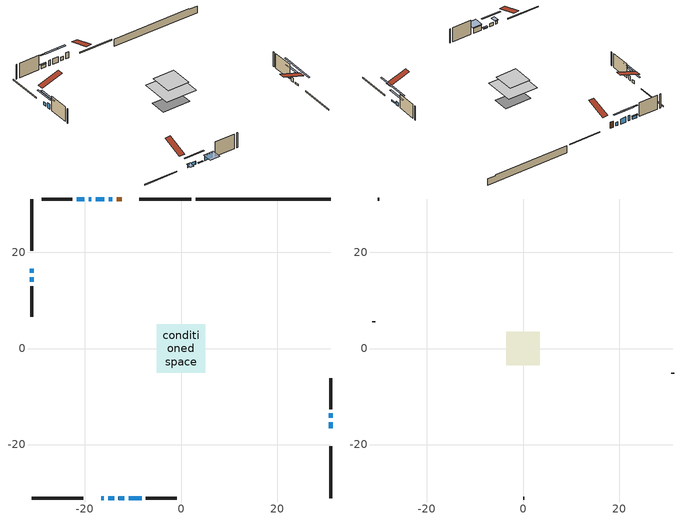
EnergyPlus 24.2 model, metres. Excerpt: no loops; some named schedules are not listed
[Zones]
conditioned space
 floor outside (Floor1 construction): -0.71,-0.71 -0.71,0.71 0.71,0.71 0.71,-0.71 z0.61
 floor adiabatic (AdiabaticFloorConstruction): -5.02,-5.02 -5.02,5.02 5.02,5.02 5.02,-5.02 z3.05
 floor foundation (Slab1 construction): -4.44,-2.57 -4.44,2.57 4.44,2.57 4.44,-2.57 z-1.83
 wall outside (RimJoist1 construction): 2.15,31.12 -8.66,31.12 / -31.12,-31.12 -20.31,-31.12 / -31.12,31.12 -31.12,20.31 / 31.12,-31.12 31.12,-20.31 z0.61:0.91
 wall outside (AdiabaticWallConstruction 1): -12.32,31.12 -13.41,31.12 z0.61:2.64
 wall outside (AdiabaticWallConstruction): -16.65,-31.12 -16.09,-31.12 / -31.12,16.65 -31.12,15.78 z0.61:1.53; -15.16,-31.12 -13.94,-31.12 / -20.15,31.12 -21.68,31.12 z0.61:1.63; -13.01,-31.12 -11.79,-31.12 z0.61:0.71; 31.12,-16.65 31.12,-15.37 z0.61:1.12; -14.33,31.12 -15.08,31.12 / 31.12,-14.45 31.12,-13.53 z0.61:1.83; -16.01,31.12 -17.78,31.12 / -18.71,31.12 -19.22,31.12 z0.61:2.39; -10.86,-31.12 -8.22,-31.12 / -31.12,14.86 -31.12,13.94 z0.61:2.24
 wall outside (Wall1 construction): -22.6,31.12 -29.02,31.12 / -7.29,-31.12 -0.88,-31.12 / -31.12,13.01 -31.12,6.6 / 31.12,-12.6 31.12,-6.19 z0.61:5.49
 wall foundation (FoundationWall1 construction): 3.08,31.12,-1.83 3.08,31.12,0.61 28.32,31.12,0.61 28.32,31.12,0.38 31.12,31.12,0.38 31.12,31.12,-1.83
 window (WindowConstruction 9): -16.65,-31.12 -16.09,-31.12 z0.61:1.52
 window (WindowConstruction 7): -15.16,-31.12 -13.94,-31.12 z0.61:1.62
 window (WindowConstruction 8): -13.01,-31.12 -11.79,-31.12 z0.61:0.71
 window (WindowConstruction 11): 31.12,-16.65 31.12,-15.38 z0.61:1.12
 window (WindowConstruction 10): -14.33,31.12 -15.08,31.12 z0.61:1.83
 window (WindowConstruction): -16.01,31.12 -17.78,31.12 z0.61:2.39
 window (WindowConstruction 1): -18.71,31.12 -19.22,31.12 z0.61:2.39
 window (WindowConstruction 2): -10.86,-31.12 -8.22,-31.12 z0.61:2.23
 window (WindowConstruction 3): -31.12,16.65 -31.12,15.78 z0.61:1.52
 window (WindowConstruction 4): -31.12,14.85 -31.12,13.94 z0.61:2.23
 window (WindowConstruction 5): 31.12,-14.45 31.12,-13.53 z0.61:1.83
 window (WindowConstruction 6): -20.15,31.12 -21.67,31.12 z0.61:1.62
 door (Door): -12.32,31.12 -13.41,31.12 z0.61:2.64
 ceiling adiabatic (AdiabaticFloorConstruction): 5.02,-5.02 5.02,5.02 -5.02,5.02 -5.02,-5.02 z3.05
attic - vented
 floor to conditioned space (Floor2 construction Reversed): -3.51,-3.51 -3.51,3.51 3.51,3.51 3.51,-3.51 z5.49
 wall outside (Wall3 construction): -29.95,31.12 -30.2,31.12 / 0.05,-31.12 0.3,-31.12 / -31.12,5.67 -31.12,5.42 / 31.12,-5.26 31.12,-5.01 z0.61:5.49
 roof outside (Roof1 construction): -11.4,31.12,5.49 -11.4,24.28,7.77 -9.59,24.28,7.77 -9.59,31.12,5.49; -17.57,-31.12,5.49 -17.57,-24.28,7.77 -19.38,-24.28,7.77 -19.38,-31.12,5.49; -31.12,17.57,5.49 -24.28,17.57,7.77 -24.28,19.38,7.77 -31.12,19.38,5.49; 31.12,-17.57,5.49 24.28,-17.57,7.77 24.28,-19.38,7.77 31.12,-19.38,5.49
shading: -15.79,-31.12 -16.94,-31.12 -16.94,-32.95 -15.79,-32.95 z1.82; -11.3,-31.12 -17.8,-31.12 -17.8,-31.54 -11.3,-31.54 z4.26; -11.59,-31.12 -13.21,-31.12 -13.21,-31.54 -11.59,-31.54 z0.91; 31.12,-10.29 31.12,-21.73 31.54,-21.73 31.54,-10.29 z6.2; -20.42,31.12 -13.37,31.12 -13.37,31.54 -20.42,31.54 z5.03; -21.86,31.12 -16.07,31.12 -16.07,31.54 -21.86,31.54 z5.03; -7.92,-31.12 -11.16,-31.12 -11.16,-34.18 -7.92,-34.18 z2.53; -31.12,13.14 -31.12,19.29 -31.54,19.29 -31.54,13.14 z4.16; -31.12,11.3 -31.12,17.49 -31.54,17.49 -31.54,11.3 z4.87; 31.12,-10.89 31.12,-17.09 31.54,-17.09 31.54,-10.89 z4.47; -21.88,31.12 -19.95,31.12 -19.95,31.54 -21.88,31.54 z1.83
[Building]
Building 1: Terrain=Suburbs
[Site:Location]
Edmonton Intl AP_AB: Latitude {deg}=53.31; Longitude {deg}=-113.58; Time Zone {hr}=-7; Elevation {m}=723; Keep Site Location Information=Yes
[Site:GroundTemperature:Shallow]
-1.56185, -3.61833, -3.78302, -2.80711, 1.11059, 5.01004, 8.39065, 10.5322, 10.7141, 8.97234, 5.67794, 1.89811
[Site:WaterMainsTemperature]
Calculation Method=Schedule; Temperature Schedule=mains temperature schedule
[Material] Roughness=Rough; Thermal Absorptance=0.9
Name | Thickness {m} | Conductivity {W/m-K} | Density {kg/m3} | Specific Heat {J/kg-K} | Solar Absorptance | Visible Absorptance
asphalt or fiberglass shingles | 0.00635 | 0.162714 | 1121.4 | 1465.45 | 0.4 | 0.4
ceiling loosefill ins | 0.169333 | 0.0480833 | 16.02 | 1046.75 | 0.7 | 0.7
ceiling stud and cavity | 0.1397 | 0.515167 | 65.682 | 1177.47 | 0.7 | 0.7
concrete 4.0 in. | 0.1016 | 1.803125 | 2242.8 | 837.4 | 0.7 | 0.7
concrete 8.0 in. | 0.2032 | 1.803125 | 2242.8 | 837.4 | 0.7 | 0.7
door material | 0.04445 | 0.053851 | 512.64 | 1214.23 | 0.7 | 0.7
exterior vertical ins | 0.0271909 | 0.029427 | 32.04 | 1214.23 | 0.7 | 0.7
floor covering | 0.0127 | 0.0433444 | 54.468 | 1339.84 | 0.6 | 0.6
floor rigid ins; rim joist rigid ins; wall rigid ins | 0.051816 | 0.029427 | 32.04 | 1214.23 | 0.7 | 0.7
floor rigid ins 1; wall rigid ins 1 | 0.512978 | 0.029427 | 32.04 | 1214.23 | 0.7 | 0.7
floor stud and cavity | 0.1397 | 0.0915929 | 92.3553 | 1139.71 | 0.7 | 0.7
floor stud and cavity 1 | 0.1397 | 1.75129 | 37.0049 | 1207.88 | 0.7 | 0.7
furniture material conditioned space 1 | 0.1524 | 0.115458 | 640.8 | 1214.23 | 0.6 | 0.6
gypsum board | 0.0127 | 0.160291 | 801 | 837.4 | 0.6 | 0.6
gypsum board 1 | 0.0127 | 0.160291 | 801 | 837.4 | 0.7 | 0.7
osb sheathing 0.5 in. | 0.0127 | 0.115458 | 512.64 | 1214.23 | 0.7 | 0.7
osb sheathing 0.75 in. | 0.01905 | 0.115458 | 512.64 | 1214.23 | 0.7 | 0.7
osb sheathing 2.0 in. | 0.0508 | 0.115458 | 512.64 | 1214.23 | 0.7 | 0.7
rim joist stud and cavity | 0.0508 | 0.0414166 | 125.044 | 1163.47 | 0.6 | 0.6
wall stud and cavity | 0.1397 | 0.22224 | 139.0536 | 1170.24 | 0.7 | 0.7
wall stud and cavity 1 | 0.0889 | 6.1454 | 50.32683 | 1063.81 | 0.6 | 0.6
wall stud and cavity 2 | 0.0889 | 0.380278 | 52.3479 | 1209.89 | 0.7 | 0.7
wall stud and cavity 3 | 0.0889 | 0.391764 | 83.0341 | 1211.67 | 0.7 | 0.7
wood siding | 0.0254 | 0.102417 | 544.68 | 1172.36 | 0.4 | 0.4
wood siding 1 | 0.00254 | 0.102417 | 544.68 | 1172.36 | 0.4 | 0.4
wood siding 2; wood siding 3; wood siding 4 | 0.0254 | 0.102417 | 544.68 | 1172.36 | 0.7 | 0.7
[WindowMaterial:SimpleGlazingSystem]
Name | U-Factor {W/m2-K} | Solar Heat Gain Coefficient
WindowMaterial | 1.93733 | 0.46
WindowMaterial 1 | 2.19228 | 0.41
WindowMaterial 10 | 3.310274 | 0.62
WindowMaterial 11 | 5.06534 | 0.5
WindowMaterial 2 | 1.91405 | 0.46
WindowMaterial 3 | 3.02751 | 0.5
WindowMaterial 4 | 2.04181 | 0.44
WindowMaterial 5 | 2.07474 | 0.43
WindowMaterial 6 | 2.97357 | 0.57
WindowMaterial 7 | 2.992306 | 0.55
WindowMaterial 8 | 2.90032 | 0.04
WindowMaterial 9 | 3.30687 | 0.6
[Construction]
AdiabaticFloorConstruction: floor stud and cavity 1, floor rigid ins 1, osb sheathing 0.75 in., floor covering
AdiabaticWallConstruction: wood siding 3, wall rigid ins 1, wall stud and cavity 2, gypsum board
AdiabaticWallConstruction 1: wood siding 4, wall rigid ins 1, wall stud and cavity 2, gypsum board
Door: door material
Floor1 construction: floor stud and cavity, floor rigid ins, osb sheathing 0.75 in., floor covering
Floor2 construction Reversed: gypsum board, ceiling stud and cavity, ceiling loosefill ins
FoundationWall1 construction: concrete 8.0 in., gypsum board 1
furniture construction conditioned space 1: furniture material conditioned space 1
PartitionWallConstruction: gypsum board, wall stud and cavity 3, gypsum board
RimJoist1 construction: wood siding 2, rim joist rigid ins, osb sheathing 2.0 in., rim joist stud and cavity
Roof1 construction: asphalt or fiberglass shingles
Slab1 construction: concrete 4.0 in.
Wall1 construction: wood siding, wall rigid ins, osb sheathing 0.5 in., wall stud and cavity, gypsum board
Wall3 construction: wood siding 1, wall stud and cavity 1
WindowConstruction: WindowMaterial
WindowConstruction 1: WindowMaterial 1
WindowConstruction 10: WindowMaterial 10
WindowConstruction 11: WindowMaterial 11
WindowConstruction 2: WindowMaterial 2
WindowConstruction 3: WindowMaterial 3
WindowConstruction 4: WindowMaterial 4
WindowConstruction 5: WindowMaterial 5
WindowConstruction 6: WindowMaterial 6
WindowConstruction 7: WindowMaterial 7
WindowConstruction 8: WindowMaterial 8
WindowConstruction 9: WindowMaterial 9
[Zone] Multiplier=1; Part of Total Floor Area=Yes
Name | Volume {m3}
attic - vented | 18.2495
conditioned space | 379
[Space]
Name | Zone | Volume {m3}
attic - vented 1 | attic - vented | 18.2495
conditioned space 1 | conditioned space | 379
[ZoneInfiltration:EffectiveLeakageArea]
infil attic - vented 1: Zone or Space=attic - vented 1; Schedule=Always On Discrete; Effective Air Leakage Area {cm2}=1715.13; Stack Coefficient=0.000497661; Wind Coefficient=1.50726e-05
[ZoneMixing]
whole house fan mix: Zone or Space=attic - vented; Schedule=Always On Continuous; Design Flow Rate Calculation Method=Flow/Zone; Design Flow Rate {m3/s}=0; Source Zone or Space=conditioned space
[SurfaceProperty:ExposedFoundationPerimeter]
Slab1: Exposed Perimeter Calculation Method=TotalExposedPerimeter; Total Exposed Perimeter {m}=28.041
[InternalMass] Zone or ZoneList=conditioned space; Space or SpaceList=conditioned space 1
Name | Construction | Surface Area {m2}
furniture mass conditioned space 1 | furniture construction conditioned space 1 | 59.3682
partition wall mass | PartitionWallConstruction | 148.421
[Lights]
interior lighting: Zone or ZoneList or Space or SpaceList=conditioned space 1; Schedule=interior lighting schedule; Design Level Calculation Method=LightingLevel; Lighting Level {W}=343.2; Return Air Fraction=0; Fraction Radiant=0.6; Fraction Visible=0.2; Fraction Replaceable=1
[People]
occupants: Zone or ZoneList or Space or SpaceList=conditioned space 1; Number of People Schedule=occupants schedule; Number of People Calculation Method=People; Number of People=3; Fraction Radiant=0.314171; Sensible Heat Fraction=0.56303; Activity Level Schedule=occupants activity schedule; Carbon Dioxide Generation Rate {m3/s-W}=0; Enable ASHRAE 55 Comfort Warnings=No; Mean Radiant Temperature Calculation Type=EnclosureAveraged
[ElectricEquipment] Zone or ZoneList or Space or SpaceList=conditioned space 1; Design Level Calculation Method=EquipmentLevel
Name | Schedule | Design Level {W} | Fraction Latent | Fraction Radiant | Fraction Lost
clothes dryer | clothes dryer schedule | 140.772 | 0.015 | 0.081 | 0.85
clothes washer | clothes washer schedule | 32.1985 | 0.03 | 0.162 | 0.7
cooking range | cooking range schedule | 215.147 | 0.08 | 0.432 | 0.2
dishwasher | dishwasher schedule | 66.8632 | 0.3 | 0.18 | 0.4
fridge | fridge schedule | 72.9452 | 0 | 0.6 | 0
mech vent bath fan 0 | mech vent bath fan 0 schedule | 50.2 | 0 | 0 | 1
mech vent bath fan 1 | mech vent bath fan 1 schedule | 50.2 | 0 | 0 | 1
mech vent house fan | mech vent house fan schedule | 0 | 0 | 0 | 1
mech vent house fan cfis | mech vent house fan cfis schedule | 0 | 0 | 0 | 0
mech vent range fan 0 | mech vent range fan 0 schedule | 57 | 0 | 0 | 1
misc plug loads | misc plug loads schedule | 494.7 | 0.045 | 0.513 | 0.1
whole house fan | Always On Discrete | 0 | 0 | 0 | 1
[OtherEquipment] Zone or ZoneList or Space or SpaceList=conditioned space 1; Design Level Calculation Method=EquipmentLevel
Name | Fuel Type | Schedule | Design Level {W} | Fraction Latent | Fraction Radiant | Fraction Lost
clothes dryer 1 | Electricity | clothes dryer schedule | 0 | 0.015 | 0.081 | 0.85
cooking range 1 | Electricity | cooking range schedule | 0 | 0.08 | 0.432 | 0.2
general water use latent | None | general water use schedule | 62.594 | 1 | 0 | 0
general water use sensible | None | general water use schedule | -61.6891 | 0 | 0.6 | 0
mech vent house fan latent load | None | Always On Discrete | 0 | 1 | 0 | 0
mech vent house fan sensible load | None | Always On Discrete | 0 | 0 | 0 | 0
water heater energy adjustment1 | NaturalGas | Always On Discrete | 0.01 | 0 | 0 | 1
[ZoneInfiltration:DesignFlowRate] Zone or ZoneList or Space or SpaceList=conditioned space 1; Schedule=Always On Discrete; Design Flow Rate Calculation Method=Flow/Zone; Design Flow Rate {m3/s}=0
infil flow; natural vent flow; whole house fan flow
[AvailabilityManager:Scheduled]
furnace airloop Availability Manager: Schedule=Always On Discrete
[Foundation:Kiva]
Foundation Kiva 1: Initial Indoor Air Temperature {C}=18; Wall Height Above Grade {m}=0.609996; Wall Depth Below Slab {m}=0.2032; Custom Block Material Name 1=exterior vertical ins; Custom Block Depth 1 {m}=2.43998; Custom Block X Position 1 {m}=0.2159; Custom Block Z Position 1 {m}=0
[Foundation:Kiva:Settings]
Soil Conductivity {W/m-K}=0.849921; Soil Density {kg/m3}=1842.3; Soil Specific Heat {J/kg-K}=418.7; Ground Solar Absorptivity=0.9; Ground Thermal Absorptivity=0.9; Ground Surface Roughness {m}=0.03; Far-Field Width {m}=40; Deep-Ground Boundary Condition=ZeroFlux; Deep-Ground Depth {m}=40; Minimum Cell Dimension {m}=0.2; Maximum Cell Growth Coefficient=3; Simulation Timestep=Timestep
[Exterior:Lights]
exterior lighting: Schedule=exterior lighting schedule; Design Level {W}=75.6
[EnergyManagementSystem:GlobalVariable]
furnace_airloop_Fan_RTF
infil_program_Qfan
infil_program_Qinf
natural_vent_program_Qnv
natural_vent_program_Qwhf
[EnergyManagementSystem:Sensor]
Name | Output:Variable or Output:Meter Index Key | Output:Variable or Output:Meter
airflow_gain | infil flow | Infiltration Sensible Heat Gain Energy
airflow_gain_1 | natural vent flow | Infiltration Sensible Heat Gain Energy
airflow_gain_2 | whole house fan flow | Infiltration Sensible Heat Gain Energy
airflow_loss | infil flow | Infiltration Sensible Heat Loss Energy
airflow_loss_1 | natural vent flow | Infiltration Sensible Heat Loss Energy
airflow_loss_2 | whole house fan flow | Infiltration Sensible Heat Loss Energy
clg_load_cond |  | Cooling:EnergyTransfer:Zone:CONDITIONED SPACE
clg_sp_s; clg_sp_s_1 | cooling setpoint | Schedule Value
clothes_dryer_exhaust_0_sch_s | clothes dryer exhaust 0 schedule | Schedule Value
cool_season | cooling season schedule | Schedule Value
htg_load_cond |  | Heating:EnergyTransfer:Zone:CONDITIONED SPACE
htg_sp_s; htg_sp_s_1 | heating setpoint | Schedule Value
ig_ee_conv | clothes dryer | Electric Equipment Convective Heating Energy
ig_ee_conv_2 | cooking range | Electric Equipment Convective Heating Energy
ig_ee_conv_4 | fridge | Electric Equipment Convective Heating Energy
ig_ee_conv_5 | misc plug loads | Electric Equipment Convective Heating Energy
ig_ee_conv_6 | whole house fan | Electric Equipment Convective Heating Energy
ig_ee_rad | clothes dryer | Electric Equipment Radiant Heating Energy
ig_ee_rad_2 | cooking range | Electric Equipment Radiant Heating Energy
ig_ee_rad_4 | fridge | Electric Equipment Radiant Heating Energy
ig_ee_rad_5 | misc plug loads | Electric Equipment Radiant Heating Energy
ig_ee_rad_6 | whole house fan | Electric Equipment Radiant Heating Energy
ig_lgt_conv | interior lighting | Lights Convective Heating Energy
ig_lgt_rad | interior lighting | Lights Radiant Heating Energy
ig_lgt_vis | interior lighting | Lights Visible Radiation Heating Energy
ig_oe_conv | clothes dryer 1 | Other Equipment Convective Heating Energy
ig_oe_conv_1 | cooking range 1 | Other Equipment Convective Heating Energy
ig_oe_conv_2 | general water use latent | Other Equipment Convective Heating Energy
ig_oe_conv_3 | general water use sensible | Other Equipment Convective Heating Energy
ig_oe_conv_4 | water heater energy adjustment1 | Other Equipment Convective Heating Energy
ig_oe_rad | clothes dryer 1 | Other Equipment Radiant Heating Energy
ig_oe_rad_1 | cooking range 1 | Other Equipment Radiant Heating Energy
ig_oe_rad_2 | general water use latent | Other Equipment Radiant Heating Energy
ig_oe_rad_3 | general water use sensible | Other Equipment Radiant Heating Energy
ig_oe_rad_4 | water heater energy adjustment1 | Other Equipment Radiant Heating Energy
ig_ppl_conv | occupants | People Convective Heating Energy
ig_ppl_rad | occupants | People Radiant Heating Energy
im_conv | furniture mass conditioned space 1 | Surface Inside Face Convection Heat Gain Energy
im_conv_1 | partition wall mass | Surface Inside Face Convection Heat Gain Energy
im_ig | furniture mass conditioned space 1 | Surface Inside Face Internal Gains Radiation Heat Gain Energy
im_ig_1 | partition wall mass | Surface Inside Face Internal Gains Radiation Heat Gain Energy
im_lgt | furniture mass conditioned space 1 | Surface Inside Face Lights Radiation Heat Gain Energy
im_lgt_1 | partition wall mass | Surface Inside Face Lights Radiation Heat Gain Energy
im_sol | furniture mass conditioned space 1 | Surface Inside Face Solar Radiation Heat Gain Energy
im_sol_1 | partition wall mass | Surface Inside Face Solar Radiation Heat Gain Energy
im_surf | furniture mass conditioned space 1 | Surface Inside Face Net Surface Thermal Radiation Heat Gain Energy
im_surf_1 | partition wall mass | Surface Inside Face Net Surface Thermal Radiation Heat Gain Energy
mech_vent_bath_fan_0_sch_s | mech vent bath fan 0 schedule | Schedule Value
mech_vent_bath_fan_1_sch_s | mech vent bath fan 1 schedule | Schedule Value
mech_vent_range_fan_0_sch_s | mech vent range fan 0 schedule | Schedule Value
mv_conv | mech vent bath fan 0 | Electric Equipment Convective Heating Energy
mv_conv_1 | mech vent bath fan 1 | Electric Equipment Convective Heating Energy
mv_conv_2 | mech vent house fan | Electric Equipment Convective Heating Energy
mv_conv_3 | mech vent house fan cfis | Electric Equipment Convective Heating Energy
mv_conv_4 | mech vent range fan 0 | Electric Equipment Convective Heating Energy
mv_conv_5 | mech vent house fan latent load | Other Equipment Convective Heating Energy
mv_conv_6 | mech vent house fan sensible load | Other Equipment Convective Heating Energy
mv_rad | mech vent bath fan 0 | Electric Equipment Radiant Heating Energy
mv_rad_1 | mech vent bath fan 1 | Electric Equipment Radiant Heating Energy
mv_rad_2 | mech vent house fan | Electric Equipment Radiant Heating Energy
mv_rad_3 | mech vent house fan cfis | Electric Equipment Radiant Heating Energy
mv_rad_4 | mech vent range fan 0 | Electric Equipment Radiant Heating Energy
mv_rad_5 | mech vent house fan latent load | Other Equipment Radiant Heating Energy
mv_rad_6 | mech vent house fan sensible load | Other Equipment Radiant Heating Energy
natural_vent_s | natural vent schedule | Schedule Value
out_pb_s |  | Site Outdoor Air Barometric Pressure
out_wt_s |  | Site Outdoor Air Humidity Ratio
site_vw_s |  | Site Wind Speed
ss_back_out | Window1 | Surface Window Shortwave from Zone Back Out Window Heat Transfer Rate
ss_back_out_1 | Window10 | Surface Window Shortwave from Zone Back Out Window Heat Transfer Rate
ss_back_out_10 | Window8 | Surface Window Shortwave from Zone Back Out Window Heat Transfer Rate
ss_back_out_11 | Window9 | Surface Window Shortwave from Zone Back Out Window Heat Transfer Rate
ss_back_out_2 | Window11 | Surface Window Shortwave from Zone Back Out Window Heat Transfer Rate
ss_back_out_3 | Window12 | Surface Window Shortwave from Zone Back Out Window Heat Transfer Rate
ss_back_out_4 | Window2 | Surface Window Shortwave from Zone Back Out Window Heat Transfer Rate
ss_back_out_5 | Window3 | Surface Window Shortwave from Zone Back Out Window Heat Transfer Rate
ss_back_out_6 | Window4 | Surface Window Shortwave from Zone Back Out Window Heat Transfer Rate
ss_back_out_7 | Window5 | Surface Window Shortwave from Zone Back Out Window Heat Transfer Rate
ss_back_out_8 | Window6 | Surface Window Shortwave from Zone Back Out Window Heat Transfer Rate
ss_back_out_9 | Window7 | Surface Window Shortwave from Zone Back Out Window Heat Transfer Rate
ss_conv | Door1 | Surface Inside Face Convection Heat Gain Energy
ss_conv_1 | Window1 | Surface Inside Face Convection Heat Gain Energy
ss_conv_10 | Window7 | Surface Inside Face Convection Heat Gain Energy
ss_conv_11 | Window8 | Surface Inside Face Convection Heat Gain Energy
ss_conv_12 | Window9 | Surface Inside Face Convection Heat Gain Energy
ss_conv_2 | Window10 | Surface Inside Face Convection Heat Gain Energy
ss_conv_3 | Window11 | Surface Inside Face Convection Heat Gain Energy
ss_conv_4 | Window12 | Surface Inside Face Convection Heat Gain Energy
ss_conv_5 | Window2 | Surface Inside Face Convection Heat Gain Energy
ss_conv_6 | Window3 | Surface Inside Face Convection Heat Gain Energy
ss_conv_7 | Window4 | Surface Inside Face Convection Heat Gain Energy
ss_conv_8 | Window5 | Surface Inside Face Convection Heat Gain Energy
ss_conv_9 | Window6 | Surface Inside Face Convection Heat Gain Energy
ss_ig | Door1 | Surface Inside Face Internal Gains Radiation Heat Gain Energy
ss_ig_1 | Window1 | Surface Inside Face Internal Gains Radiation Heat Gain Energy
ss_ig_10 | Window7 | Surface Inside Face Internal Gains Radiation Heat Gain Energy
ss_ig_11 | Window8 | Surface Inside Face Internal Gains Radiation Heat Gain Energy
ss_ig_12 | Window9 | Surface Inside Face Internal Gains Radiation Heat Gain Energy
ss_ig_2 | Window10 | Surface Inside Face Internal Gains Radiation Heat Gain Energy
ss_ig_3 | Window11 | Surface Inside Face Internal Gains Radiation Heat Gain Energy
ss_ig_4 | Window12 | Surface Inside Face Internal Gains Radiation Heat Gain Energy
ss_ig_5 | Window2 | Surface Inside Face Internal Gains Radiation Heat Gain Energy
ss_ig_6 | Window3 | Surface Inside Face Internal Gains Radiation Heat Gain Energy
ss_ig_7 | Window4 | Surface Inside Face Internal Gains Radiation Heat Gain Energy
ss_ig_8 | Window5 | Surface Inside Face Internal Gains Radiation Heat Gain Energy
ss_ig_9 | Window6 | Surface Inside Face Internal Gains Radiation Heat Gain Energy
ss_lgt | Door1 | Surface Inside Face Lights Radiation Heat Gain Energy
ss_sol | Door1 | Surface Inside Face Solar Radiation Heat Gain Energy
ss_surf | Door1 | Surface Inside Face Net Surface Thermal Radiation Heat Gain Energy
ss_surf_1 | Window1 | Surface Inside Face Net Surface Thermal Radiation Heat Gain Energy
ss_surf_10 | Window7 | Surface Inside Face Net Surface Thermal Radiation Heat Gain Energy
ss_surf_11 | Window8 | Surface Inside Face Net Surface Thermal Radiation Heat Gain Energy
ss_surf_12 | Window9 | Surface Inside Face Net Surface Thermal Radiation Heat Gain Energy
ss_surf_2 | Window10 | Surface Inside Face Net Surface Thermal Radiation Heat Gain Energy
ss_surf_3 | Window11 | Surface Inside Face Net Surface Thermal Radiation Heat Gain Energy
ss_surf_4 | Window12 | Surface Inside Face Net Surface Thermal Radiation Heat Gain Energy
ss_surf_5 | Window2 | Surface Inside Face Net Surface Thermal Radiation Heat Gain Energy
ss_surf_6 | Window3 | Surface Inside Face Net Surface Thermal Radiation Heat Gain Energy
ss_surf_7 | Window4 | Surface Inside Face Net Surface Thermal Radiation Heat Gain Energy
ss_surf_8 | Window5 | Surface Inside Face Net Surface Thermal Radiation Heat Gain Energy
ss_surf_9 | Window6 | Surface Inside Face Net Surface Thermal Radiation Heat Gain Energy
ss_trans_in | Window1 | Surface Window Transmitted Solar Radiation Rate
ss_trans_in_1 | Window10 | Surface Window Transmitted Solar Radiation Rate
ss_trans_in_10 | Window8 | Surface Window Transmitted Solar Radiation Rate
ss_trans_in_11 | Window9 | Surface Window Transmitted Solar Radiation Rate
ss_trans_in_2 | Window11 | Surface Window Transmitted Solar Radiation Rate
ss_trans_in_3 | Window12 | Surface Window Transmitted Solar Radiation Rate
ss_trans_in_4 | Window2 | Surface Window Transmitted Solar Radiation Rate
ss_trans_in_5 | Window3 | Surface Window Transmitted Solar Radiation Rate
ss_trans_in_6 | Window4 | Surface Window Transmitted Solar Radiation Rate
ss_trans_in_7 | Window5 | Surface Window Transmitted Solar Radiation Rate
ss_trans_in_8 | Window6 | Surface Window Transmitted Solar Radiation Rate
ss_trans_in_9 | Window7 | Surface Window Transmitted Solar Radiation Rate
ss_trans_out | Window1 | Surface Inside Face Initial Transmitted Diffuse Transmitted Out Window Solar Radiation Rate
ss_trans_out_1 | Window10 | Surface Inside Face Initial Transmitted Diffuse Transmitted Out Window Solar Radiation Rate
ss_trans_out_10 | Window8 | Surface Inside Face Initial Transmitted Diffuse Transmitted Out Window Solar Radiation Rate
ss_trans_out_11 | Window9 | Surface Inside Face Initial Transmitted Diffuse Transmitted Out Window Solar Radiation Rate
ss_trans_out_2 | Window11 | Surface Inside Face Initial Transmitted Diffuse Transmitted Out Window Solar Radiation Rate
ss_trans_out_3 | Window12 | Surface Inside Face Initial Transmitted Diffuse Transmitted Out Window Solar Radiation Rate
ss_trans_out_4 | Window2 | Surface Inside Face Initial Transmitted Diffuse Transmitted Out Window Solar Radiation Rate
ss_trans_out_5 | Window3 | Surface Inside Face Initial Transmitted Diffuse Transmitted Out Window Solar Radiation Rate
ss_trans_out_6 | Window4 | Surface Inside Face Initial Transmitted Diffuse Transmitted Out Window Solar Radiation Rate
ss_trans_out_7 | Window5 | Surface Inside Face Initial Transmitted Diffuse Transmitted Out Window Solar Radiation Rate
ss_trans_out_8 | Window6 | Surface Inside Face Initial Transmitted Diffuse Transmitted Out Window Solar Radiation Rate
ss_trans_out_9 | Window7 | Surface Inside Face Initial Transmitted Diffuse Transmitted Out Window Solar Radiation Rate
s_conv | Floor1 | Surface Inside Face Convection Heat Gain Energy
s_conv_1 | Floor2 | Surface Inside Face Convection Heat Gain Energy
s_conv_10 | Wall1:0 | Surface Inside Face Convection Heat Gain Energy
s_conv_11 | Wall1:180 | Surface Inside Face Convection Heat Gain Energy
s_conv_12 | Wall1:270 | Surface Inside Face Convection Heat Gain Energy
s_conv_13 | Wall1:90 | Surface Inside Face Convection Heat Gain Energy
